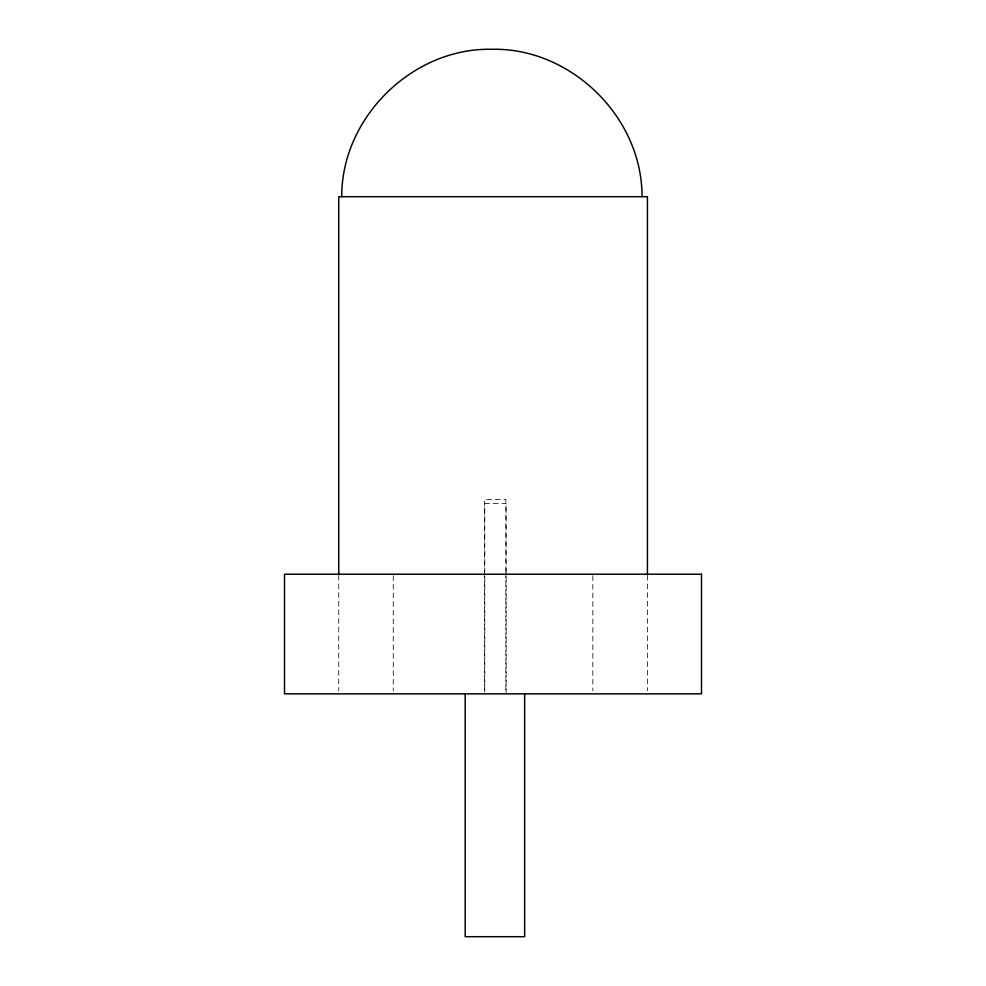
<?xml version="1.0" encoding="UTF-8"?>
<svg xmlns="http://www.w3.org/2000/svg" width="986" height="986" viewBox="0 0 986 986"><rect width="100%" height="100%" fill="white"/><g stroke="black" fill="none" stroke-linecap="round" stroke-linejoin="round"><path stroke-width="0.74" stroke-dasharray="4.93 3.7" d="M647.42 575.331L647.42 690.779M592.845 575.713L592.845 690.866M506.114 693.934L506.114 503.39L484.792 503.39L484.792 692.086M505.88 571.338L505.88 499.384L484.57 499.384L484.57 571.338M505.88 572.743L505.88 691.975M484.57 572.743L484.57 691.975M393.254 575.75L393.254 690.792M338.74 575.331L338.74 690.779"/><path stroke-width="1.48" d="M341.735 196.695C341.427 117.433 412.629 47.525 491.878 49.3C571.116 47.525 642.342 117.433 642.022 196.695M647.42 573.803L647.42 196.695L338.74 196.695L338.74 573.803M524.651 693.861L524.651 936.7L465.195 936.7L465.195 693.861M701.49 574.222L284.51 574.222L284.51 693.861L701.49 693.861L701.49 574.222"/></g></svg>
